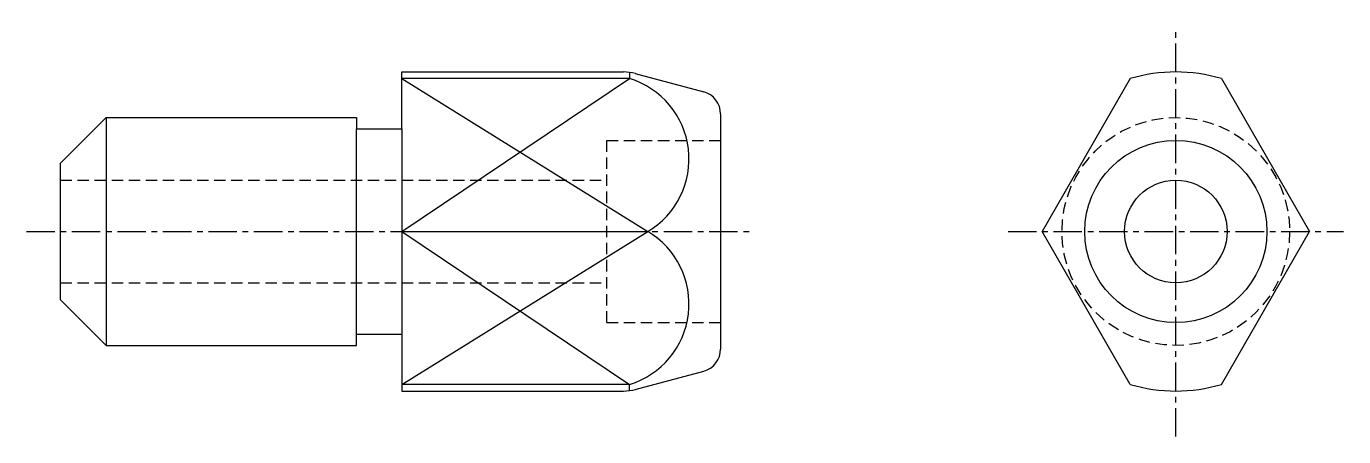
# Model space of a CAD drawing. Extents: x 33.5 to 91.4, y -7 to 59.
# Drawn here: x 33.5 to 91.4, y 41 to 59 of the extents above; entities outside this region: 2.
import ezdxf

# ---------------------------------------------------------------- set-up
doc = ezdxf.new("R2010")
doc.units = 0
doc.linetypes.add('CENTER', pattern=[2, 1.25, -0.25, 0.25, -0.25])
doc.linetypes.add('DASHED', pattern=[0.75, 0.5, -0.25])
doc.layers.get('0').update_dxf_attribs({"linetype": 'CONTINUOUS'})
doc.layers.add('CENTER', color=1, linetype='CENTER')
doc.styles.get("Standard").update_dxf_attribs({"font": 'txt.shx', "bigfont": 'extfont.shx'})

msp = doc.modelspace()

# ---------------------------------------------------------------- linework, layer by layer
for p, q in [((50, 54.5), (50, 57)), ((50, 57), (59.737, 57)), ((60, 56.983), (60, 56.708)), ((60.254, 56.932), (63.259, 56.127)), ((60, 56.708), (50, 56.708)), ((82, 56.708), (78.127, 50)), ((86, 56.708), (89.873, 50)), ((37, 55), (35, 53)), ((37, 55), (48, 55)), ((37, 55), (37, 45)), ((48, 55), (48, 54.5)), ((64, 55.161), (64, 44.839)), ((48, 45.5), (48, 54.5)), ((48, 54.5), (50, 54.5)), ((50, 54.5), (50, 45.5)), ((35, 47), (35, 53)), ((50, 50), (60.8, 50)), ((82, 43.292), (78.127, 50)), ((86, 43.292), (89.873, 50)), ((37, 45), (35, 47)), ((48, 45), (48, 45.5)), ((48, 45.5), (50, 45.5)), ((50, 45.5), (50, 43)), ((37, 45), (48, 45)), ((60.254, 43.068), (63.259, 43.873)), ((60, 43.292), (50, 43.292)), ((50, 43), (59.737, 43)), ((60, 43.017), (60, 43.292))]:
    msp.add_line(p, q)
at = {"color": 3}
for p, q in [((50, 56.708), (60.8, 50)), ((50, 50), (60, 56.708)), ((50, 50), (60, 43.292)), ((50, 43.292), (60.8, 50))]:
    msp.add_line(p, q, dxfattribs=at)
at = {"color": 3, "linetype": 'DASHED'}
for p, q in [((59, 54), (64, 54)), ((59, 46), (59, 54)), ((35, 52.25), (59, 52.25)), ((35, 47.75), (59, 47.75)), ((59, 46), (64, 46))]:
    msp.add_line(p, q, dxfattribs=at)
msp.add_circle((84, 50), 5, dxfattribs=at)
for radius in [4, 2.25]:
    msp.add_circle((84, 50), radius)
for centre, radius, start, end in [((59.737, 55), 2, 75, 90), ((84, 50), 7, 73.39845, 106.60155), ((58.921, 53.178), 3.692, 300.59681, 73.00479), ((63, 55.161), 1, 0, 75), ((58.921, 46.822), 3.692, 286.99521, 59.40319), ((63, 44.839), 1, 285, 0), ((59.737, 45), 2, 270, 285), ((84, 50), 7, 253.39845, 286.60155)]:
    msp.add_arc(centre, radius, start, end)
at = {"layer": 'CENTER', "color": 1, "linetype": 'CENTER'}
for p, q in [((84, 41), (84, 59)), ((33.5, 50), (65.5, 50)), ((76.627, 50), (91.373, 50))]:
    msp.add_line(p, q, dxfattribs=at)

# ---------------------------------------------------------------- texts
at = {"color": 7, "linetype": 'CONTINUOUS'}
for s, p in [('JPTMD-R10-14.00', (35, -1)), ('JPTMD-R10', (35, -7))]:
    msp.add_text(s, height=3, dxfattribs=at).set_placement(p)

doc.saveas('drawing.dxf')
